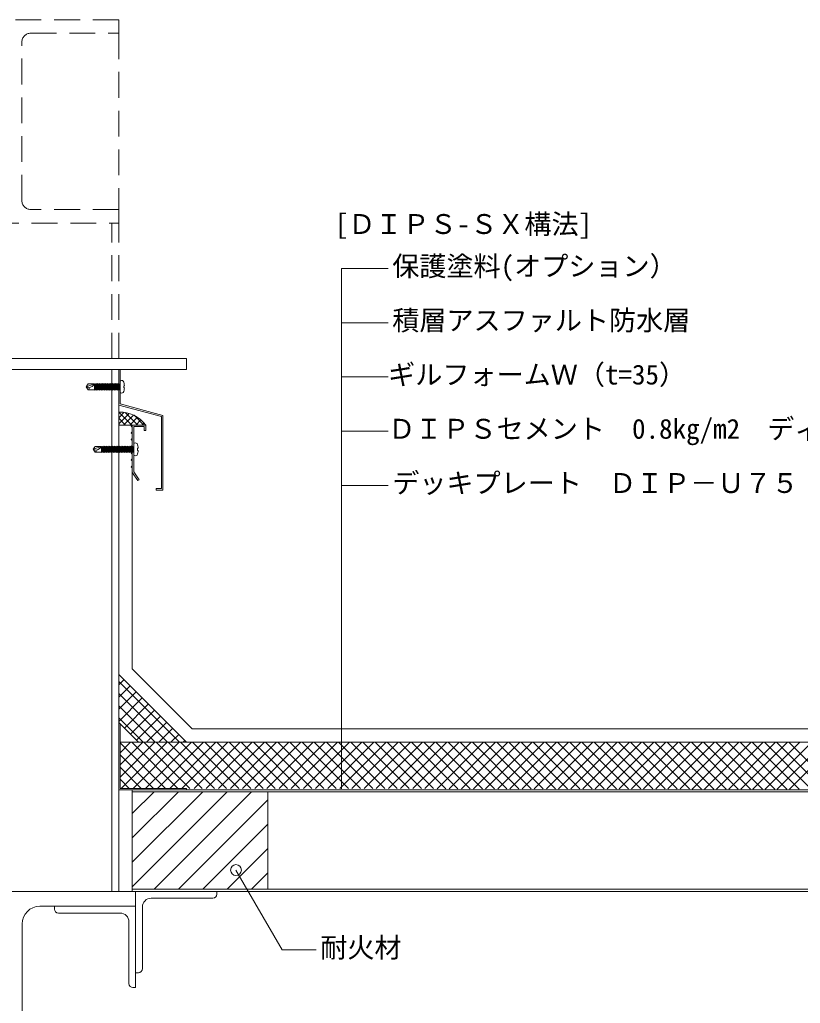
# Model space of a CAD drawing. Units: millimetres, scale not verified. Extents: x -1380 to 1380, y -955 to 955.
# Drawn here: x 2 to 578, y -542 to 184 of the extents above; entities that cross this region are included whole.
import ezdxf
from ezdxf.enums import TextEntityAlignment as Align

# ---------------------------------------------------------------- set-up
doc = ezdxf.new("R2010")
doc.units = ezdxf.units.MM
doc.header["$LTSCALE"] = 3
doc.linetypes.add('USER1', pattern=[9.525, 6.35, -3.175])
for name, color, linetype, lineweight in [('0-2_BOUSUI', 1, 'Continuous', 18), ('0-3_MOJI', 7, 'Continuous', 18), ('0-4_HATCH', 9, 'Continuous', 18), ('0-5_KANAMONO', 5, 'Continuous', 18), ('0-6_KANAMONO_SCREW', 4, 'Continuous', 18), ('0-7_TEKKOTU', 7, 'USER1', 18), ('0-8_dekki', 3, 'Continuous', 18), ('0-9_dannnetu', 6, 'Continuous', 18)]:
    doc.layers.add(name, color=color, linetype=linetype, lineweight=lineweight)
doc.styles.add('ＭＳ ゴシック', font='')
doc.styles.get('ＭＳ ゴシック').set_extended_font_data('MS Gothic')

msp = doc.modelspace()

# ---------------------------------------------------------------- linework, layer by layer
at = {"layer": '0-2_BOUSUI'}
for p, q in [((75.021, -110.071), (79.037, -106.055)), ((75.021, -114.561), (82.742, -106.841)), ((84.585, -115.44), (75.022, -105.877)), ((78.632, -115.44), (85.997, -108.075)), ((89.075, -115.44), (79.802, -106.167)), ((93.565, -115.44), (86.386, -108.261)), ((80.095, -115.44), (75.021, -110.366)), ((75.605, -115.44), (75.021, -114.856)), ((85.025, -115.44), (75.021, -115.44)), ((83.122, -115.44), (88.887, -109.676)), ((87.613, -115.44), (91.454, -111.599)), ((92.103, -115.44), (93.715, -113.827)), ((125.021, -349.436), (75.021, -299.436)), ((89.666, -349.436), (75.021, -334.791))]:
    msp.add_line(p, q, dxfattribs=at)
msp.add_lwpolyline([(900.021, -339.436), (129.163, -339.436), (85.021, -295.294), (85.025, -115.44)], dxfattribs=at)
msp.add_arc((75.987, -129.562), 23.704, 36.56627, 92.33461, dxfattribs=at)
at = {"layer": '0-3_MOJI'}
for p, q in [((239.361, -383.842), (239.361, 0.046)), ((239.361, 0.046), (273.937, 0.046)), ((239.361, -39.954), (273.937, -39.954)), ((239.361, -79.954), (273.937, -79.954)), ((239.361, -119.954), (273.937, -119.954)), ((239.361, -159.954), (273.937, -159.954))]:
    msp.add_line(p, q, dxfattribs=at)
msp.add_lwpolyline([(161.575, -443.723), (195.569, -502.601), (220.788, -502.601)], dxfattribs=at)
msp.add_circle((161.575, -443.723), 4, dxfattribs=at)
at = {"layer": '0-4_HATCH'}
for p, q in [((75.021, -307.189), (78.897, -303.312)), ((119.931, -349.436), (75.021, -304.526)), ((75.021, -316.169), (83.387, -307.802)), ((75.021, -325.149), (87.877, -312.293)), ((110.951, -349.436), (75.021, -313.506)), ((75.021, -334.129), (92.368, -316.783)), ((101.971, -349.436), (75.021, -322.486)), ((79.18, -338.95), (96.858, -321.273)), ((83.67, -343.441), (101.348, -325.763)), ((92.991, -349.436), (75.021, -331.467)), ((88.16, -347.931), (105.838, -330.253)), ((95.635, -349.436), (110.328, -334.743)), ((104.616, -349.436), (114.818, -339.233)), ((113.596, -349.436), (119.308, -343.723)), ((122.576, -349.436), (123.799, -348.214)), ((76.021, -357.207), (83.792, -349.436)), ((76.021, -366.188), (92.773, -349.436)), ((76.021, -375.168), (101.753, -349.436)), ((109.655, -383.436), (76.021, -349.802)), ((76.733, -383.436), (110.733, -349.436)), ((118.635, -383.436), (84.635, -349.436)), ((85.713, -383.436), (119.713, -349.436)), ((127.619, -383.439), (93.616, -349.436)), ((94.694, -383.436), (128.694, -349.436)), ((136.611, -383.451), (102.596, -349.436)), ((103.674, -383.436), (137.674, -349.436)), ((145.603, -383.463), (111.576, -349.436)), ((112.654, -383.436), (146.654, -349.436)), ((154.595, -383.474), (120.557, -349.436)), ((121.634, -383.436), (155.634, -349.436)), ((163.587, -383.486), (129.537, -349.436)), ((130.607, -383.443), (164.615, -349.436)), ((172.578, -383.497), (138.517, -349.436)), ((139.576, -383.455), (173.595, -349.436)), ((181.57, -383.509), (147.497, -349.436)), ((148.545, -383.466), (182.575, -349.436)), ((190.562, -383.521), (156.478, -349.436)), ((157.514, -383.478), (191.555, -349.436)), ((199.554, -383.532), (165.458, -349.436)), ((166.482, -383.49), (200.536, -349.436)), ((208.546, -383.544), (174.438, -349.436)), ((175.451, -383.501), (209.516, -349.436)), ((217.538, -383.555), (183.418, -349.436)), ((184.42, -383.513), (218.496, -349.436)), ((226.53, -383.567), (192.399, -349.436)), ((193.388, -383.524), (227.476, -349.436)), ((235.521, -383.579), (201.379, -349.436)), ((202.357, -383.536), (236.457, -349.436)), ((244.513, -383.59), (210.359, -349.436)), ((211.326, -383.547), (245.437, -349.436)), ((253.505, -383.602), (219.339, -349.436)), ((220.294, -383.559), (254.417, -349.436)), ((262.497, -383.613), (228.32, -349.436)), ((229.263, -383.571), (263.397, -349.436)), ((271.489, -383.625), (237.3, -349.436)), ((238.232, -383.582), (272.378, -349.436)), ((280.481, -383.637), (246.28, -349.436)), ((247.2, -383.594), (281.358, -349.436)), ((289.473, -383.648), (255.26, -349.436)), ((256.169, -383.605), (290.338, -349.436)), ((298.464, -383.66), (264.241, -349.436)), ((265.138, -383.617), (299.319, -349.436)), ((307.456, -383.671), (273.221, -349.436)), ((274.106, -383.628), (308.299, -349.436)), ((316.448, -383.683), (282.201, -349.436)), ((283.075, -383.64), (317.279, -349.436)), ((325.44, -383.695), (291.181, -349.436)), ((292.044, -383.652), (326.259, -349.436)), ((334.432, -383.706), (300.162, -349.436)), ((301.012, -383.663), (335.24, -349.436)), ((343.424, -383.718), (309.142, -349.436)), ((309.981, -383.675), (344.22, -349.436)), ((352.416, -383.73), (318.122, -349.436)), ((318.95, -383.686), (353.2, -349.436)), ((361.407, -383.741), (327.102, -349.436)), ((327.918, -383.698), (362.18, -349.436)), ((370.399, -383.753), (336.083, -349.436)), ((336.887, -383.709), (371.161, -349.436)), ((379.391, -383.764), (345.063, -349.436)), ((345.856, -383.721), (380.141, -349.436)), ((388.383, -383.776), (354.043, -349.436)), ((354.825, -383.733), (389.121, -349.436)), ((397.375, -383.788), (363.023, -349.436)), ((363.793, -383.744), (398.101, -349.436)), ((406.367, -383.799), (372.004, -349.436)), ((372.762, -383.756), (407.082, -349.436)), ((415.359, -383.811), (380.984, -349.436)), ((381.731, -383.767), (416.062, -349.436)), ((424.35, -383.822), (389.964, -349.436)), ((390.699, -383.779), (425.042, -349.436)), ((433.342, -383.834), (398.944, -349.436)), ((399.668, -383.79), (434.022, -349.436)), ((442.334, -383.846), (407.925, -349.436)), ((408.637, -383.802), (443.003, -349.436)), ((451.326, -383.857), (416.905, -349.436)), ((417.605, -383.814), (451.983, -349.436)), ((460.318, -383.869), (425.885, -349.436)), ((426.574, -383.825), (460.963, -349.436)), ((469.31, -383.88), (434.865, -349.436)), ((435.543, -383.837), (469.943, -349.436)), ((478.302, -383.892), (443.846, -349.436)), ((444.511, -383.848), (478.924, -349.436)), ((487.293, -383.904), (452.826, -349.436)), ((453.48, -383.86), (487.904, -349.436)), ((496.285, -383.915), (461.806, -349.436)), ((462.449, -383.871), (496.884, -349.436)), ((505.277, -383.927), (470.787, -349.436)), ((471.417, -383.883), (505.864, -349.436)), ((514.269, -383.938), (479.767, -349.436)), ((480.386, -383.895), (514.845, -349.436)), ((523.261, -383.95), (488.747, -349.436)), ((489.355, -383.906), (523.825, -349.436)), ((532.253, -383.962), (497.727, -349.436)), ((498.323, -383.918), (532.805, -349.436)), ((541.245, -383.973), (506.708, -349.436)), ((507.292, -383.929), (541.785, -349.436)), ((550.236, -383.985), (515.688, -349.436)), ((516.261, -383.941), (550.766, -349.436)), ((559.228, -383.996), (524.668, -349.436)), ((525.23, -383.952), (559.746, -349.436)), ((568.22, -384.008), (533.648, -349.436)), ((534.198, -383.964), (568.726, -349.436)), ((577.212, -384.02), (542.629, -349.436)), ((543.167, -383.976), (577.706, -349.436)), ((586.204, -384.031), (551.609, -349.436)), ((552.136, -383.987), (586.687, -349.436)), ((595.196, -384.043), (560.589, -349.436)), ((561.104, -383.999), (595.667, -349.436)), ((604.188, -384.054), (569.569, -349.436)), ((570.073, -384.01), (604.647, -349.436)), ((100.675, -383.436), (76.021, -358.782)), ((91.695, -383.436), (76.021, -367.762)), ((82.714, -383.436), (76.021, -376.743)), ((85.021, -402.089), (101.074, -386.036)), ((85.021, -420.049), (119.034, -386.036)), ((85.021, -438.01), (136.995, -386.036)), ((85.021, -455.971), (154.955, -386.036)), ((101.116, -457.836), (172.916, -386.036)), ((119.076, -457.836), (185.021, -391.892)), ((137.037, -457.836), (185.021, -409.852)), ((154.997, -457.836), (185.021, -427.813)), ((172.958, -457.836), (185.021, -445.773))]:
    msp.add_line(p, q, dxfattribs=at)
msp.add_lwpolyline([(85.021, -457.836), (185.021, -457.836), (185.021, -386.036), (85.021, -386.036)], close=True, dxfattribs=at)
at = {"layer": '0-5_KANAMONO'}
for p, q in [((70.021, -459.436), (70.021, -74.436)), ((75.021, -459.436), (75.021, -74.436)), ((84.225, -121.19), (85.025, -120.44)), ((27.521, -472.436), (27.521, -470.436)), ((92.521, -470.936), (92.521, -516.436)), ((144.521, -464.436), (99.021, -464.436)), ((76.021, -475.436), (30.521, -475.436)), ((82.521, -527.436), (82.521, -481.936)), ((89.521, -519.436), (87.521, -519.436))]:
    msp.add_line(p, q, dxfattribs=at)
for points in [[(76.021, -74.436), (76.021, -99.918), (107.554, -108.367), (107.554, -163.367), (102.554, -163.367), (102.554, -162.367), (106.554, -162.367), (106.554, -109.134), (75.021, -100.685), (75.021, -74.436)], [(84.225, -121.19), (85.025, -120.44), (85.025, -116.94), (84.225, -116.19), (85.025, -115.44), (95.025, -115.44), (95.025, -119.44), (93.825, -119.44), (93.825, -116.64), (86.225, -116.64), (86.225, -150.077), (90.023, -155.774), (89.025, -156.44), (85.025, -150.44), (85.025, -146.94), (84.225, -146.19), (85.025, -145.44), (85.025, -141.94), (84.225, -141.19), (85.025, -140.44), (85.025, -136.94), (84.225, -136.19), (85.025, -135.44), (85.025, -131.94), (84.225, -131.19), (85.025, -130.44), (85.025, -126.94), (84.225, -126.19), (85.025, -125.44), (85.025, -121.94)], [(75.021, -334.791), (75.021, -384.436), (125.021, -384.436), (125.021, -383.436), (76.021, -383.436), (76.021, -335.791)]]:
    msp.add_lwpolyline(points, close=True, dxfattribs=at)
for points in [[(87.521, -519.436), (87.521, -459.436), (147.521, -459.436), (147.521, -461.436)], [(27.521, -470.436), (87.521, -470.436), (87.521, -530.436), (85.521, -530.436)]]:
    msp.add_lwpolyline(points, dxfattribs=at)
for centre, radius, start, end in [((144.521, -461.436), 3, 270, 0), ((99.021, -470.936), 6.5, 90, 180), ((30.521, -472.436), 3, 180, 270), ((76.021, -481.936), 6.5, 0, 90), ((89.521, -516.436), 3, 270, 0), ((85.521, -527.436), 3, 180, 270)]:
    msp.add_arc(centre, radius, start, end, dxfattribs=at)
at = {"layer": '0-6_KANAMONO_SCREW'}
for p, q in [((51.021, -87.232), (57.021, -85.082)), ((51.021, -87.232), (52.526, -85.082)), ((52.526, -85.082), (57.021, -85.082)), ((57.021, -89.132), (58.121, -84.832)), ((57.021, -85.082), (57.021, -89.382)), ((57.993, -85.332), (57.021, -85.332)), ((57.521, -89.632), (58.621, -85.332)), ((58.121, -84.832), (58.621, -85.332)), ((58.221, -89.132), (59.321, -84.832)), ((59.193, -85.332), (58.621, -85.332)), ((58.721, -89.632), (59.321, -84.832)), ((58.721, -89.632), (59.821, -85.332)), ((59.321, -84.832), (59.821, -85.332)), ((59.421, -89.132), (60.521, -84.832)), ((60.393, -85.332), (59.821, -85.332)), ((59.921, -89.632), (60.521, -84.832)), ((59.921, -89.632), (61.021, -85.332)), ((60.521, -84.832), (61.021, -85.332)), ((60.621, -89.132), (61.721, -84.832)), ((61.593, -85.332), (61.021, -85.332)), ((61.121, -89.632), (61.721, -84.832)), ((61.121, -89.632), (62.221, -85.332)), ((61.721, -84.832), (62.221, -85.332)), ((61.821, -89.132), (62.921, -84.832)), ((62.793, -85.332), (62.221, -85.332)), ((62.321, -89.632), (62.921, -84.832)), ((62.321, -89.632), (63.421, -85.332)), ((62.921, -84.832), (63.421, -85.332)), ((63.021, -89.132), (64.121, -84.832)), ((63.993, -85.332), (63.421, -85.332)), ((63.521, -89.632), (64.121, -84.832)), ((63.521, -89.632), (64.621, -85.332)), ((64.121, -84.832), (64.621, -85.332)), ((64.221, -89.132), (65.321, -84.832)), ((65.193, -85.332), (64.621, -85.332)), ((64.721, -89.632), (65.321, -84.832)), ((64.721, -89.632), (65.821, -85.332)), ((65.321, -84.832), (65.821, -85.332)), ((65.421, -89.132), (66.521, -84.832)), ((66.393, -85.332), (65.821, -85.332)), ((65.921, -89.632), (66.521, -84.832)), ((65.921, -89.632), (67.021, -85.332)), ((66.521, -84.832), (67.021, -85.332)), ((66.621, -89.132), (67.721, -84.832)), ((67.593, -85.332), (67.021, -85.332)), ((67.121, -89.632), (67.721, -84.832)), ((67.121, -89.632), (68.221, -85.332)), ((67.721, -84.832), (68.221, -85.332)), ((67.821, -89.132), (68.921, -84.832)), ((68.793, -85.332), (68.221, -85.332)), ((68.321, -89.632), (68.921, -84.832)), ((68.321, -89.632), (69.421, -85.332)), ((68.921, -84.832), (69.421, -85.332)), ((69.021, -89.132), (70.121, -84.832)), ((69.993, -85.332), (69.421, -85.332)), ((69.521, -89.632), (70.621, -85.332)), ((70.221, -89.132), (71.321, -84.832)), ((71.193, -85.332), (70.621, -85.332)), ((70.721, -89.632), (71.321, -84.832)), ((70.721, -89.632), (71.821, -85.332)), ((71.321, -84.832), (71.821, -85.332)), ((71.421, -89.132), (72.521, -84.832)), ((72.393, -85.332), (71.821, -85.332)), ((71.921, -89.632), (72.521, -84.832)), ((71.921, -89.632), (73.021, -85.332)), ((72.521, -84.832), (73.021, -85.332)), ((72.621, -89.132), (73.721, -84.832)), ((73.593, -85.332), (73.021, -85.332)), ((73.121, -89.632), (73.721, -84.832)), ((73.121, -89.632), (74.221, -85.332)), ((73.721, -84.832), (74.221, -85.332)), ((73.821, -89.132), (74.921, -84.832)), ((74.793, -85.332), (74.221, -85.332)), ((74.321, -89.632), (74.921, -84.832)), ((74.321, -89.632), (75.421, -85.332)), ((74.921, -84.832), (75.421, -85.332)), ((75.021, -89.132), (76.021, -85.223)), ((75.993, -85.332), (75.421, -85.332)), ((75.521, -89.632), (76.021, -85.632)), ((76.021, -90.982), (76.021, -83.482)), ((51.021, -87.232), (53.026, -87.868)), ((51.021, -87.232), (52.526, -89.382)), ((52.526, -89.382), (57.021, -89.382)), ((58.221, -89.132), (57.649, -89.132)), ((58.221, -89.132), (58.721, -89.632)), ((59.421, -89.132), (58.849, -89.132)), ((59.421, -89.132), (59.921, -89.632)), ((60.621, -89.132), (60.049, -89.132)), ((60.621, -89.132), (61.121, -89.632)), ((61.821, -89.132), (61.249, -89.132)), ((61.821, -89.132), (62.321, -89.632)), ((63.021, -89.132), (62.449, -89.132)), ((63.021, -89.132), (63.521, -89.632)), ((64.221, -89.132), (63.649, -89.132)), ((64.221, -89.132), (64.721, -89.632)), ((65.421, -89.132), (64.849, -89.132)), ((65.421, -89.132), (65.921, -89.632)), ((66.621, -89.132), (66.049, -89.132)), ((66.621, -89.132), (67.121, -89.632)), ((67.821, -89.132), (67.249, -89.132)), ((67.821, -89.132), (68.321, -89.632)), ((69.021, -89.132), (68.449, -89.132)), ((69.021, -89.132), (69.521, -89.632)), ((70.221, -89.132), (69.649, -89.132)), ((70.221, -89.132), (70.721, -89.632)), ((71.421, -89.132), (70.849, -89.132)), ((71.421, -89.132), (71.921, -89.632)), ((72.621, -89.132), (72.049, -89.132)), ((72.621, -89.132), (73.121, -89.632)), ((73.821, -89.132), (73.249, -89.132)), ((73.821, -89.132), (74.321, -89.632)), ((75.021, -89.132), (74.449, -89.132)), ((75.021, -89.132), (75.521, -89.632)), ((75.521, -89.632), (76.021, -87.678)), ((76.021, -89.132), (75.649, -89.132)), ((86.225, -137.109), (86.225, -129.609)), ((56.225, -133.359), (57.73, -131.209)), ((56.225, -133.359), (62.225, -131.209)), ((56.225, -133.359), (58.23, -133.994)), ((56.225, -133.359), (57.73, -135.509)), ((57.73, -131.209), (62.225, -131.209)), ((57.73, -135.509), (62.225, -135.509)), ((62.225, -135.259), (63.325, -130.959)), ((62.225, -131.209), (62.225, -135.509)), ((63.197, -131.459), (62.225, -131.459)), ((62.225, -135.259), (62.725, -135.759)), ((62.725, -135.759), (63.325, -130.959)), ((62.725, -135.759), (63.825, -131.459)), ((63.425, -135.259), (62.853, -135.259)), ((63.325, -130.959), (63.825, -131.459)), ((63.425, -135.259), (64.525, -130.959)), ((63.425, -135.259), (63.925, -135.759)), ((64.397, -131.459), (63.825, -131.459)), ((63.925, -135.759), (64.525, -130.959)), ((63.925, -135.759), (65.025, -131.459)), ((64.625, -135.259), (64.053, -135.259)), ((64.525, -130.959), (65.025, -131.459)), ((64.625, -135.259), (65.725, -130.959)), ((64.625, -135.259), (65.125, -135.759)), ((65.597, -131.459), (65.025, -131.459)), ((65.125, -135.759), (65.725, -130.959)), ((65.125, -135.759), (66.225, -131.459)), ((65.825, -135.259), (65.253, -135.259)), ((65.725, -130.959), (66.225, -131.459)), ((65.825, -135.259), (66.925, -130.959)), ((65.825, -135.259), (66.325, -135.759)), ((66.797, -131.459), (66.225, -131.459)), ((66.325, -135.759), (66.925, -130.959)), ((66.325, -135.759), (67.425, -131.459)), ((67.025, -135.259), (66.453, -135.259)), ((66.925, -130.959), (67.425, -131.459)), ((67.025, -135.259), (68.125, -130.959)), ((67.025, -135.259), (67.525, -135.759)), ((67.997, -131.459), (67.425, -131.459)), ((67.525, -135.759), (68.125, -130.959)), ((67.525, -135.759), (68.625, -131.459)), ((68.225, -135.259), (67.653, -135.259)), ((68.125, -130.959), (68.625, -131.459)), ((68.225, -135.259), (69.325, -130.959)), ((68.225, -135.259), (68.725, -135.759)), ((69.197, -131.459), (68.625, -131.459)), ((68.725, -135.759), (69.325, -130.959)), ((68.725, -135.759), (69.825, -131.459)), ((69.425, -135.259), (68.853, -135.259)), ((69.325, -130.959), (69.825, -131.459)), ((69.425, -135.259), (70.525, -130.959)), ((69.425, -135.259), (69.925, -135.759)), ((70.397, -131.459), (69.825, -131.459)), ((69.925, -135.759), (70.525, -130.959)), ((69.925, -135.759), (71.025, -131.459)), ((70.625, -135.259), (70.053, -135.259)), ((70.525, -130.959), (71.025, -131.459)), ((70.625, -135.259), (71.725, -130.959)), ((70.625, -135.259), (71.125, -135.759)), ((71.597, -131.459), (71.025, -131.459)), ((71.125, -135.759), (71.725, -130.959)), ((71.125, -135.759), (72.225, -131.459)), ((71.825, -135.259), (71.253, -135.259)), ((71.725, -130.959), (72.225, -131.459)), ((71.825, -135.259), (72.925, -130.959)), ((71.825, -135.259), (72.325, -135.759)), ((72.797, -131.459), (72.225, -131.459)), ((72.325, -135.759), (72.925, -130.959)), ((72.325, -135.759), (73.425, -131.459)), ((73.025, -135.259), (72.453, -135.259)), ((72.925, -130.959), (73.425, -131.459)), ((73.025, -135.259), (74.125, -130.959)), ((73.025, -135.259), (73.525, -135.759)), ((73.997, -131.459), (73.425, -131.459)), ((73.525, -135.759), (74.125, -130.959)), ((73.525, -135.759), (74.625, -131.459)), ((74.225, -135.259), (73.653, -135.259)), ((74.125, -130.959), (74.625, -131.459)), ((74.225, -135.259), (75.325, -130.959)), ((74.225, -135.259), (74.725, -135.759)), ((75.197, -131.459), (74.625, -131.459)), ((74.725, -135.759), (75.325, -130.959)), ((74.725, -135.759), (75.825, -131.459)), ((75.425, -135.259), (74.853, -135.259)), ((75.325, -130.959), (75.825, -131.459)), ((75.425, -135.259), (76.525, -130.959)), ((75.425, -135.259), (75.925, -135.759)), ((76.397, -131.459), (75.825, -131.459)), ((75.925, -135.759), (76.525, -130.959)), ((75.925, -135.759), (77.025, -131.459)), ((76.625, -135.259), (76.053, -135.259)), ((76.525, -130.959), (77.025, -131.459)), ((76.625, -135.259), (77.725, -130.959)), ((76.625, -135.259), (77.125, -135.759)), ((77.597, -131.459), (77.025, -131.459)), ((77.125, -135.759), (77.725, -130.959)), ((77.125, -135.759), (78.225, -131.459)), ((77.825, -135.259), (77.253, -135.259)), ((77.725, -130.959), (78.225, -131.459)), ((77.825, -135.259), (78.925, -130.959)), ((77.825, -135.259), (78.325, -135.759)), ((78.797, -131.459), (78.225, -131.459)), ((78.325, -135.759), (78.925, -130.959)), ((78.325, -135.759), (79.425, -131.459)), ((79.025, -135.259), (78.453, -135.259)), ((78.925, -130.959), (79.425, -131.459)), ((79.025, -135.259), (80.125, -130.959)), ((79.025, -135.259), (79.525, -135.759)), ((79.997, -131.459), (79.425, -131.459)), ((79.525, -135.759), (80.125, -130.959)), ((79.525, -135.759), (80.625, -131.459)), ((80.225, -135.259), (79.653, -135.259)), ((80.125, -130.959), (80.625, -131.459)), ((80.225, -135.259), (81.325, -130.959)), ((80.225, -135.259), (80.725, -135.759)), ((81.197, -131.459), (80.625, -131.459)), ((80.725, -135.759), (81.325, -130.959)), ((80.725, -135.759), (81.825, -131.459)), ((81.425, -135.259), (80.853, -135.259)), ((81.325, -130.959), (81.825, -131.459)), ((81.425, -135.259), (82.525, -130.959)), ((81.425, -135.259), (81.925, -135.759)), ((82.397, -131.459), (81.825, -131.459)), ((81.925, -135.759), (82.525, -130.959)), ((81.925, -135.759), (83.025, -131.459)), ((82.625, -135.259), (82.053, -135.259)), ((82.525, -130.959), (83.025, -131.459)), ((82.625, -135.259), (83.725, -130.959)), ((82.625, -135.259), (83.125, -135.759)), ((83.597, -131.459), (83.025, -131.459)), ((83.125, -135.759), (83.725, -130.959)), ((83.125, -135.759), (84.225, -131.459)), ((83.825, -135.259), (83.253, -135.259)), ((83.725, -130.959), (84.225, -131.459)), ((83.825, -135.259), (84.925, -130.959)), ((83.825, -135.259), (84.325, -135.759)), ((84.797, -131.459), (84.225, -131.459)), ((84.325, -135.759), (84.925, -130.959)), ((84.325, -135.759), (85.425, -131.459)), ((85.025, -135.259), (84.453, -135.259)), ((84.925, -130.959), (85.425, -131.459)), ((85.025, -135.259), (86.125, -130.959)), ((85.997, -131.459), (85.425, -131.459)), ((85.525, -135.759), (86.125, -130.959)), ((86.225, -135.259), (85.653, -135.259)), ((86.125, -130.959), (86.225, -131.059))]:
    msp.add_line(p, q, dxfattribs=at)
for points in [[(57.021, -89.132), (57.521, -89.632), (58.121, -84.832)], [(69.521, -89.632), (70.121, -84.832), (70.621, -85.332)], [(79.196, -86.482), (78.696, -86.482), (78.696, -87.982), (79.196, -87.982)], [(85.025, -135.259), (85.525, -135.759), (86.225, -133.022)], [(89.4, -132.608), (88.9, -132.608), (88.9, -134.108), (89.4, -134.108)]]:
    msp.add_lwpolyline(points, dxfattribs=at)
for centre, radius, start, end in [((52.279, -82.538), 5.381, 277.98368, 331.7858), ((77.021, -83.482), 1, 90, 180), ((76.097, -87.142), 4.75, 61.1191, 78.78043), ((67.925, -87.232), 11.296, 3.80906, 22.10088), ((52.212, -88.439), 0.995, 288.41711, 35.05239), ((77.021, -90.982), 1, 180, 270), ((76.097, -87.323), 4.75, 281.21957, 298.8809), ((67.925, -87.232), 11.296, 337.89912, 356.19515), ((87.225, -129.609), 1, 90, 180), ((86.301, -133.268), 4.75, 61.1191, 78.78043), ((78.129, -133.359), 11.296, 3.80906, 22.10088), ((57.416, -134.565), 0.995, 288.41711, 35.05239), ((57.483, -128.664), 5.381, 277.98368, 331.7858), ((87.225, -137.109), 1, 180, 270), ((86.301, -133.449), 4.75, 281.21957, 298.8809), ((78.129, -133.359), 11.296, 337.89912, 356.19515)]:
    msp.add_arc(centre, radius, start, end, dxfattribs=at)
at = {"layer": '0-7_TEKKOTU'}
for p, q in [((3.521, 50.064), (3.521, 167.064)), ((10.021, 173.564), (75.021, 173.564)), ((75.021, 173.564), (75.021, 43.564)), ((70.021, -66.436), (70.021, 33.564)), ((75.021, -66.436), (75.021, 33.564))]:
    msp.add_line(p, q, dxfattribs=at)
at = {"layer": '0-7_TEKKOTU', "linetype": 'Continuous'}
for p, q in [((-124.979, -66.436), (125.021, -66.436)), ((125.021, -66.436), (125.021, -74.436)), ((-124.979, -74.436), (125.021, -74.436)), ((3.771, -610.436), (3.771, -483.436))]:
    msp.add_line(p, q, dxfattribs=at)
at = {"layer": '0-7_TEKKOTU'}
for points in [[(75.021, 173.564), (75.021, 183.564), (-74.979, 183.564), (-74.979, 173.564), (-9.979, 173.564)], [(-9.979, 43.564), (-74.979, 43.564), (-74.979, 33.564), (75.021, 33.564), (75.021, 43.564), (10.021, 43.564)]]:
    msp.add_lwpolyline(points, dxfattribs=at)
at = {"layer": '0-7_TEKKOTU', "linetype": 'Continuous'}
msp.add_lwpolyline([(16.771, -470.436), (87.521, -470.436), (87.521, -459.436), (-87.479, -459.436), (-87.479, -470.436), (-16.729, -470.436)], dxfattribs=at)
at = {"layer": '0-7_TEKKOTU'}
for centre, start, end in [((10.021, 167.064), 90, 180), ((10.021, 50.064), 180, 270)]:
    msp.add_arc(centre, 6.5, start, end, dxfattribs=at)
at = {"layer": '0-7_TEKKOTU', "linetype": 'Continuous'}
msp.add_arc((16.771, -483.436), 13, 90, 180, dxfattribs=at)
at = {"layer": '0-8_dekki'}
for p, q in [((85.021, -384.436), (900.021, -384.436)), ((85.021, -384.436), (85.021, -459.436)), ((85.021, -386.036), (900.021, -386.036)), ((85.021, -457.836), (900.021, -457.836)), ((85.021, -459.436), (900.021, -459.436))]:
    msp.add_line(p, q, dxfattribs=at)
at = {"layer": '0-9_dannnetu'}
for p, q in [((900.023, -349.436), (76.021, -349.436)), ((125.021, -384.436), (900.021, -384.436))]:
    msp.add_line(p, q, dxfattribs=at)

# ---------------------------------------------------------------- texts
at = {"layer": '0-3_MOJI', "style": 'ＭＳ ゴシック'}
for s, p in [('[ＤＩＰＳ-ＳＸ構法]', (234.509, 21.095)), ('保護塗料(オプション）', (276.937, -9.954)), ('積層アスファルト防水層', (276.937, -49.954)), ('ギルフォームＷ（t=35）', (273.937, -89.954)), ('ＤＩＰＳセメント\u30000.8kg/m2\u3000ディスク併用', (273.937, -129.954)), ('デッキプレート\u3000ＤＩＰ－Ｕ７５', (276.937, -169.954)), ('耐火材', (223.788, -512.601))]:
    msp.add_text(s, height=14.66, dxfattribs=at).set_placement(p, align=Align.BOTTOM_LEFT)

doc.saveas('drawing.dxf')
